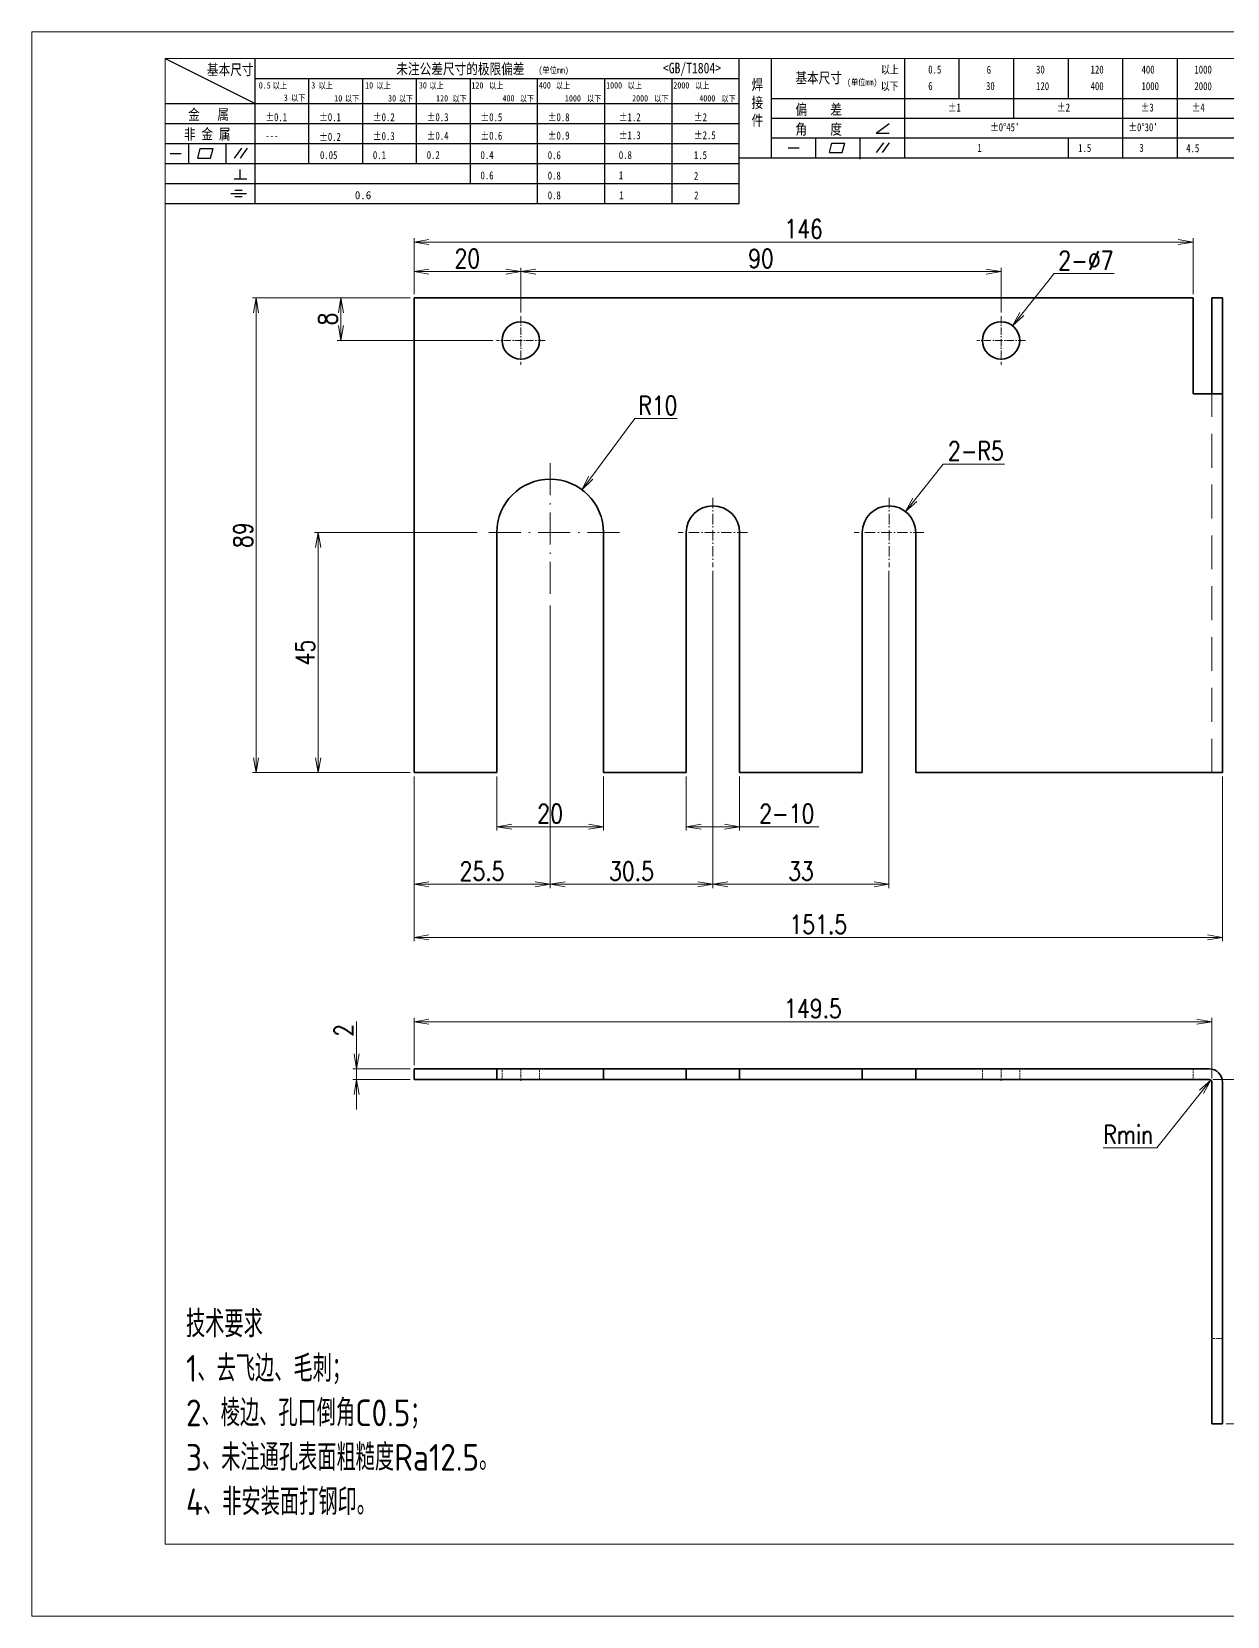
# Model space of a CAD drawing. Header units: millimetres. Extents: x 1333 to 78972, y -42879 to -5704.
# Drawn here: x 73189.7 to 73413.7, y -21799.1 to -21502.1 of the extents above; entities that cross this region are included whole.
import ezdxf

# ---------------------------------------------------------------- set-up
doc = ezdxf.new("R2010")
doc.units = ezdxf.units.MM
doc.header["$LTSCALE"] = 0.5
for name, pattern in [('AM_ISO02W050x2', [3.75, 3, -0.75]), ('AM_ISO08W050x2', [9, 6, -0.75, 1.5, -0.75]), ('DASHDOT', [18.5, 12, -3, 0.5, -3]), ('DASHED', [19.05, 12.7, -6.35])]:
    doc.linetypes.add(name, pattern=pattern)
for name, color, linetype, lineweight in [('中心线', 2, 'AM_ISO08W050x2', 18), ('图框', 7, 'Continuous', 18), ('标注线', 3, 'Continuous', 18), ('粗实线', 7, 'Continuous', 35), ('虚线', 1, 'AM_ISO02W050x2', 18)]:
    doc.layers.add(name, color=color, linetype=linetype, lineweight=lineweight)
doc.layers.add('图框文字', color=7, linetype='Continuous')
doc.layers.add('打印', color=7, linetype='Continuous', lineweight=15, plot=False)
doc.layers.add('打印-禁用', color=7, linetype='Continuous', lineweight=15, plot=False)
doc.styles.add('DIM', font='romans.shx', dxfattribs={"width": 0.8, "bigfont": 'bigfont.shx'})
doc.styles.add('国标', font='simfang.ttf', dxfattribs={"width": 0.8})
doc.styles.add('机械长仿宋', font='gbenor.shx', dxfattribs={"height": 1, "bigfont": 'gbcbig.shx'})
doc.dimstyles.new('XR 1-1$0', dxfattribs={"dimtxt": 3.5, "dimasz": 2.5, "dimexe": 1, "dimexo": 0.625, "dimgap": 1.2, "dimtad": 1, "dimzin": 9, "dimdsep": 46, "dimtxsty": 'DIM', "dimblk": 'OPEN', "dimcen": 0, "dimclrd": 8, "dimclre": 8, "dimclrt": 2, "dimazin": 2, "dimtfac": 0.5, "dimtmove": 0, "dimatfit": 3, "dimldrblk": 'OPEN', "dimfxl": 1, "dimtolj": 2, "dimlwd": 18, "dimlwe": 18, "dimarcsym": 0})
doc.dimstyles.new('XR 1-1$3', dxfattribs={"dimtxt": 3.5, "dimasz": 2.5, "dimexe": 1, "dimexo": 0.625, "dimgap": 1.2, "dimtad": 1, "dimtoh": 1, "dimdsep": 46, "dimtxsty": 'DIM', "dimblk": 'OPEN', "dimcen": 0, "dimclrd": 8, "dimclre": 8, "dimclrt": 2, "dimazin": 2, "dimtfac": 0.5, "dimtofl": 0, "dimtmove": 0, "dimatfit": 3, "dimldrblk": 'OPEN', "dimfxl": 1, "dimtolj": 2, "dimlwd": 18, "dimlwe": 18, "dimarcsym": 0})
doc.dimstyles.new('XR 1-1$4', dxfattribs={"dimtxt": 3.5, "dimasz": 2.5, "dimexe": 1, "dimexo": 0.625, "dimgap": 1.2, "dimtad": 1, "dimtoh": 1, "dimdsep": 46, "dimtxsty": 'DIM', "dimblk": 'OPEN', "dimcen": 0, "dimclrd": 8, "dimclre": 8, "dimclrt": 2, "dimazin": 2, "dimtfac": 0.5, "dimtofl": 0, "dimtmove": 0, "dimatfit": 3, "dimldrblk": 'OPEN', "dimfxl": 1, "dimtolj": 2, "dimlwd": 18, "dimlwe": 18, "dimarcsym": 0})

# ---------------------------------------------------------------- blocks, each defined once
blk = doc.blocks.new('GZDEH零件A3图框V01版')
at = {"layer": '图框', "linetype": 'Continuous'}
for p, q in [((2882.49, -1554.46), (2882.49, -1832.96)), ((3272.49, -1554.46), (2882.49, -1554.46)), ((2882.49, -1832.96), (3272.49, -1832.96))]:
    blk.add_line(p, q, dxfattribs=at)
at = {"layer": '图框文字', "color": 9}
for p, q in [((2882.49, -1554.46), (2899.37, -1562.92)), ((2899.37, -1581.67), (2899.37, -1554.46)), ((2990.09, -1581.67), (2990.09, -1554.46)), ((2996.09, -1573.08), (2996.09, -1554.46)), ((3021.09, -1561.98), (3021.09, -1554.46)), ((3031.31, -1561.98), (3031.31, -1554.46)), ((3041.53, -1561.98), (3041.53, -1554.46)), ((3051.75, -1561.98), (3051.75, -1554.46)), ((3061.98, -1561.98), (3061.98, -1554.46)), ((3072.2, -1561.98), (3072.2, -1554.46)), ((2899.37, -1558.24), (2990.09, -1558.24)), ((2909.45, -1574.17), (2909.45, -1558.24)), ((2919.53, -1574.17), (2919.53, -1558.24)), ((2929.61, -1574.17), (2929.61, -1558.24)), ((2939.69, -1577.92), (2939.69, -1558.24)), ((2952.29, -1581.67), (2952.29, -1558.24)), ((2964.89, -1581.67), (2964.89, -1558.24)), ((2977.49, -1581.67), (2977.49, -1558.24)), ((2996.09, -1561.98), (3113.09, -1561.98)), ((3021.09, -1573.08), (3021.09, -1561.98)), ((3041.53, -1565.68), (3041.53, -1561.98)), ((3061.98, -1573.08), (3061.98, -1561.98)), ((3072.2, -1573.08), (3072.2, -1561.98)), ((2882.49, -1562.92), (2990.09, -1562.92)), ((2882.49, -1566.67), (2990.09, -1566.67)), ((2996.09, -1565.68), (3113.09, -1565.68)), ((3015.75, -1568.51), (3018.15, -1566.66)), ((2882.49, -1570.42), (2990.09, -1570.42)), ((2886.92, -1574.12), (2886.92, -1570.42)), ((2893.91, -1574.12), (2893.91, -1570.42)), ((2996.09, -1569.38), (3113.09, -1569.38)), ((3004.42, -1573.08), (3004.42, -1569.38)), ((3006.97, -1572.12), (3007.45, -1570.33)), ((3007.45, -1570.33), (3009.86, -1570.33)), ((3009.39, -1572.12), (3009.86, -1570.33)), ((3012.75, -1573.08), (3012.75, -1569.38)), ((3015.75, -1568.51), (3018.15, -1568.51)), ((3015.81, -1572.12), (3017.15, -1570.26)), ((3016.89, -1572.12), (3018.23, -1570.26)), ((3051.75, -1573.08), (3051.75, -1569.38)), ((2883.43, -1572.27), (2885.49, -1572.27)), ((2888.59, -1573.16), (2889.07, -1571.37)), ((2888.59, -1573.16), (2891, -1573.16)), ((2889.07, -1571.37), (2891.48, -1571.37)), ((2891, -1573.16), (2891.48, -1571.37)), ((2895.52, -1573.16), (2896.85, -1571.3)), ((2896.6, -1573.16), (2897.94, -1571.3)), ((2990.09, -1573.08), (3113.09, -1573.08)), ((2999.26, -1571.23), (3001.32, -1571.23)), ((3006.97, -1572.12), (3009.39, -1572.12)), ((3012.75, -1573.33), (3012.75, -1573.08)), ((2882.49, -1574.17), (2990.09, -1574.17)), ((2895.42, -1577.05), (2897.81, -1577.05)), ((2896.58, -1577.05), (2896.58, -1575.28)), ((2882.49, -1577.92), (2990.09, -1577.92)), ((2894.79, -1579.77), (2897.77, -1579.77)), ((2895.57, -1579.17), (2896.92, -1579.17)), ((2882.49, -1581.67), (2990.09, -1581.67)), ((2895.57, -1580.37), (2896.93, -1580.37))]:
    blk.add_line(p, q, dxfattribs=at)
at = {"layer": '打印-禁用', "linetype": 'Continuous'}
for p, q in [((2857.49, -1549.46), (2857.49, -1846.46)), ((3277.49, -1549.46), (2857.49, -1549.46)), ((2857.49, -1846.46), (3277.49, -1846.46))]:
    blk.add_line(p, q, dxfattribs=at)
at = {"layer": '图框文字', "color": 9, "style": '国标', "width": 0.8}
for s, height, p in [('基本尺寸', 2, (2890.33, -1557.58)), ('未注公差尺寸的极限偏差', 2, (2925.81, -1557.44)), ('<GB/T1804>', 2, (2975.78, -1557.27)), ('以上', 1.5, (3016.64, -1557.33)), ('0.5', 1.5, (3025.49, -1557.3)), ('6', 1.5, (3036.45, -1557.34)), ('30', 1.5, (3045.69, -1557.31)), ('120', 1.5, (3055.91, -1557.31)), ('400', 1.5, (3065.46, -1557.31)), ('1000', 1.5, (3075.36, -1557.31)), ('30', 1.2, (2930.04, -1560.11)), ('基本尺寸', 2, (3000.6, -1559.1)), ('以下', 1.5, (3016.58, -1560.43)), ('6', 1.5, (3025.49, -1560.38)), ('30', 1.5, (3036.31, -1560.39)), ('120', 1.5, (3045.69, -1560.41)), ('400', 1.5, (3055.91, -1560.41)), ('1000', 1.5, (3065.46, -1560.41)), ('2000', 1.5, (3075.36, -1560.41)), ('金   属', 2, (2886.82, -1565.98)), ('±0.1', 1.5, (2901.27, -1566.23)), ('±0.1', 1.5, (2911.35, -1566.23)), ('±0.2', 1.5, (2921.43, -1566.23)), ('±0.3', 1.5, (2931.51, -1566.23)), ('±0.5', 1.5, (2941.59, -1566.23)), ('±0.8', 1.5, (2954.19, -1566.23)), ('±1.2', 1.5, (2967.51, -1566.23)), ('±2', 1.5, (2981.58, -1566.23)), ('偏    差', 2, (3000.6, -1565.04)), ('±1', 1.5, (3029.16, -1564.42)), ('±2', 1.5, (3049.61, -1564.42)), ('±3', 1.5, (3065.3, -1564.42)), ('±4', 1.5, (3074.85, -1564.42)), ('非 金 属', 2, (2886.02, -1569.65)), ('±0.3', 1.5, (2921.43, -1569.77)), ('±0.4', 1.5, (2931.51, -1569.71)), ('±0.6', 1.5, (2941.59, -1569.71)), ('±0.9', 1.5, (2954.19, -1569.68)), ('±1.3', 1.5, (2967.51, -1569.62)), ('±2.5', 1.5, (2981.58, -1569.61)), ('角    度', 2, (3000.6, -1568.74)), ("±0%%D45'", 1.5, (3037.06, -1568.12)), ("±0%%D30'", 1.5, (3062.98, -1568.12)), ('---', 1.5, (2901.27, -1569.65)), ('±0.2', 1.5, (2911.35, -1569.92)), ('1', 1.5, (3034.69, -1571.98)), ('1.5', 1.5, (3053.59, -1572.01)), ('3', 1.5, (3065.05, -1571.98)), ('4.5', 1.5, (3073.82, -1572.05)), ('0.1', 1.5, (2921.43, -1573.34)), ('0.2', 1.5, (2931.51, -1573.33)), ('0.4', 1.5, (2941.59, -1573.33)), ('0.6', 1.5, (2954.19, -1573.35)), ('0.8', 1.5, (2967.51, -1573.33)), ('1.5', 1.5, (2981.58, -1573.34)), ('0.6', 1.5, (2941.59, -1577.14)), ('0.8', 1.5, (2954.19, -1577.17)), ('1', 1.5, (2967.51, -1577.12)), ('2', 1.5, (2981.58, -1577.26)), ('0.8', 1.5, (2954.19, -1580.87)), ('1', 1.5, (2967.59, -1580.86)), ('2', 1.5, (2981.62, -1580.89))]:
    blk.add_text(s, height=height, dxfattribs=at).set_placement(p)
at = {"layer": '图框文字', "color": 9, "lineweight": 15, "style": '国标', "width": 0.8}
for s, p in [('(单位mm)', (2952.44, -1557.27)), ('0.5', (2900.03, -1560.11)), ('以上', (2902.64, -1560.16)), ('3', (2909.88, -1560.11)), ('以上', (2911.25, -1560.16)), ('10', (2919.96, -1560.11)), ('以上', (2922.09, -1560.16)), ('以上', (2932.02, -1560.16)), ('120', (2939.88, -1560.11)), ('以上', (2943.21, -1560.16)), ('400', (2952.52, -1560.11)), ('以上', (2955.68, -1560.16)), ('1000', (2965.12, -1560.11)), ('以上', (2969.16, -1560.16)), ('2000', (2977.72, -1560.11)), ('以上', (2981.8, -1560.16)), ('(单位mm)', (3010.27, -1559.51)), ('3', (2904.73, -1562.41)), ('以下', (2906.1, -1562.46)), ('10', (2914.19, -1562.54)), ('以下', (2916.18, -1562.59)), ('30', (2924.27, -1562.54)), ('以下', (2926.26, -1562.59)), ('120', (2933.26, -1562.54)), ('以下', (2936.34, -1562.59)), ('400', (2945.7, -1562.54)), ('以下', (2948.94, -1562.59)), ('1000', (2957.41, -1562.54)), ('以下', (2961.54, -1562.59)), ('2000', (2969.99, -1562.54)), ('以下', (2974.14, -1562.59)), ('4000', (2982.59, -1562.54)), ('以下', (2986.74, -1562.59))]:
    blk.add_text(s, height=1.2, dxfattribs=at).set_placement(p)
at = {"layer": '图框文字', "color": 9, "lineweight": 13, "style": '国标'}
blk.add_text('0.6', height=1.5, dxfattribs=at).set_placement((2918.05, -1580.85))
at = {"layer": '图框文字', "color": 9, "style": '国标'}
for s, insert, char_height, width, attachment_point in [('焊\\P接\\P件', (2992.39, -1558.41), 2, 3.1877, 1), ('0.05', (2911.51, -1573.37), 1.5, 5.1982, 7)]:
    blk.add_mtext(s, dxfattribs=dict(at, insert=insert, char_height=char_height, width=width, attachment_point=attachment_point))
blk = doc.blocks.new('DEH A3')
at = {"layer": '图框'}
blk.add_blockref('GZDEH零件A3图框V01版', (-2857.49, 1846.46), dxfattribs=at)
blk = doc.blocks.new('_Open')
at = {"color": 0, "linetype": 'ByBlock', "lineweight": -2}
for p, q in [((-1, 0.17), (0, 0)), ((-1, -0.17), (0, 0)), ((0, 0), (-1, 0))]:
    blk.add_line(p, q, dxfattribs=at)
blk = doc.blocks.new('*D609')
at = {"layer": 'Defpoints', "color": 0}
for p in [(73371.32, -21547.05), (73281.32, -21555.41), (73371.32, -21555.41)]:
    blk.add_point(p, dxfattribs=at)
at = {"layer": '标注线', "color": 8, "lineweight": 18}
for p, q in [((73281.32, -21554.71), (73281.32, -21546.35)), ((73284.12, -21547.05), (73368.52, -21547.05)), ((73371.32, -21554.71), (73371.32, -21546.35))]:
    blk.add_line(p, q, dxfattribs=at)
at = {"layer": '标注线', "color": 8, "lineweight": 18, "xscale": 2.8, "yscale": 2.8, "zscale": 2.8, "rotation": 180}
blk.add_blockref('_Open', (73281.32, -21547.05), dxfattribs=at)
at = {"layer": '标注线', "color": 8, "lineweight": 18, "xscale": 2.8, "yscale": 2.8, "zscale": 2.8}
blk.add_blockref('_Open', (73371.32, -21547.05), dxfattribs=at)
at = {"layer": '标注线', "color": 2, "insert": (73326.32, -21544.6), "char_height": 3.5, "attachment_point": 5, "style": 'DIM'}
blk.add_mtext('\\A2;90', dxfattribs=at)
blk = doc.blocks.new('*D610')
at = {"layer": 'Defpoints', "color": 0}
for p in [(73261.32, -21547.05), (73261.32, -21551.96), (73281.32, -21555.41)]:
    blk.add_point(p, dxfattribs=at)
at = {"layer": '标注线', "color": 8, "lineweight": 18}
for p, q in [((73261.32, -21551.26), (73261.32, -21546.35)), ((73278.52, -21547.05), (73264.12, -21547.05)), ((73281.32, -21554.71), (73281.32, -21546.35))]:
    blk.add_line(p, q, dxfattribs=at)
at = {"layer": '标注线', "color": 8, "lineweight": 18, "xscale": 2.8, "yscale": 2.8, "zscale": 2.8, "rotation": 180}
blk.add_blockref('_Open', (73261.32, -21547.05), dxfattribs=at)
at = {"layer": '标注线', "color": 8, "lineweight": 18, "xscale": 2.8, "yscale": 2.8, "zscale": 2.8}
blk.add_blockref('_Open', (73281.32, -21547.05), dxfattribs=at)
at = {"layer": '标注线', "color": 2, "insert": (73271.32, -21544.6), "char_height": 3.5, "attachment_point": 5, "style": 'DIM'}
blk.add_mtext('\\A2;20', dxfattribs=at)
blk = doc.blocks.new('*D611')
at = {"layer": 'Defpoints', "color": 0}
for p in [(73247.61, -21551.96), (73261.32, -21551.96), (73276.77, -21559.96)]:
    blk.add_point(p, dxfattribs=at)
at = {"layer": '标注线', "color": 8, "lineweight": 18}
for p, q in [((73260.62, -21551.96), (73246.91, -21551.96)), ((73247.61, -21557.16), (73247.61, -21554.76)), ((73276.07, -21559.96), (73246.91, -21559.96))]:
    blk.add_line(p, q, dxfattribs=at)
at = {"layer": '标注线', "color": 8, "lineweight": 18, "xscale": 2.8, "yscale": 2.8, "zscale": 2.8}
for p, rotation in [((73247.61, -21551.96), 90), ((73247.61, -21559.96), 270)]:
    blk.add_blockref('_Open', p, dxfattribs=dict(at, rotation=rotation))
at = {"layer": '标注线', "color": 2, "insert": (73245.16, -21555.96), "char_height": 3.5, "attachment_point": 5, "rotation": 90, "style": 'DIM'}
blk.add_mtext('\\A2;8', dxfattribs=at)
blk = doc.blocks.new('*D612')
at = {"layer": 'Defpoints', "color": 0}
for p in [(73273.82, -21595.96), (73243.35, -21640.96), (73261.32, -21640.96)]:
    blk.add_point(p, dxfattribs=at)
at = {"layer": '标注线', "color": 8, "lineweight": 18}
for p, q in [((73273.12, -21595.96), (73242.65, -21595.96)), ((73243.35, -21598.76), (73243.35, -21638.16)), ((73260.62, -21640.96), (73242.65, -21640.96))]:
    blk.add_line(p, q, dxfattribs=at)
at = {"layer": '标注线', "color": 8, "lineweight": 18, "xscale": 2.8, "yscale": 2.8, "zscale": 2.8}
for p, rotation in [((73243.35, -21595.96), 90), ((73243.35, -21640.96), 270)]:
    blk.add_blockref('_Open', p, dxfattribs=dict(at, rotation=rotation))
at = {"layer": '标注线', "color": 2, "insert": (73240.9, -21618.46), "char_height": 3.5, "attachment_point": 5, "rotation": 90, "style": 'DIM'}
blk.add_mtext('\\A2;45', dxfattribs=at)
blk = doc.blocks.new('*D613')
at = {"layer": 'Defpoints', "color": 0}
for p in [(73286.82, -21608.96), (73261.32, -21640.96), (73261.32, -21661.89)]:
    blk.add_point(p, dxfattribs=at)
at = {"layer": '标注线', "color": 8, "lineweight": 18}
for p, q in [((73286.82, -21609.66), (73286.82, -21662.59)), ((73261.32, -21641.66), (73261.32, -21662.59)), ((73284.02, -21661.89), (73264.12, -21661.89))]:
    blk.add_line(p, q, dxfattribs=at)
at = {"layer": '标注线', "color": 8, "lineweight": 18, "xscale": 2.8, "yscale": 2.8, "zscale": 2.8, "rotation": 180}
blk.add_blockref('_Open', (73261.32, -21661.89), dxfattribs=at)
at = {"layer": '标注线', "color": 8, "lineweight": 18, "xscale": 2.8, "yscale": 2.8, "zscale": 2.8}
blk.add_blockref('_Open', (73286.82, -21661.89), dxfattribs=at)
at = {"layer": '标注线', "color": 2, "insert": (73274.07, -21659.44), "char_height": 3.5, "attachment_point": 5, "style": 'DIM'}
blk.add_mtext('\\A2;25.5', dxfattribs=at)
blk = doc.blocks.new('*D614')
at = {"layer": 'Defpoints', "color": 0}
for p in [(73317.32, -21602.46), (73286.82, -21608.96), (73317.32, -21661.89)]:
    blk.add_point(p, dxfattribs=at)
at = {"layer": '标注线', "color": 8, "lineweight": 18}
for p, q in [((73317.32, -21603.16), (73317.32, -21662.59)), ((73286.82, -21609.66), (73286.82, -21662.59)), ((73289.62, -21661.89), (73314.52, -21661.89))]:
    blk.add_line(p, q, dxfattribs=at)
at = {"layer": '标注线', "color": 8, "lineweight": 18, "xscale": 2.8, "yscale": 2.8, "zscale": 2.8, "rotation": 180}
blk.add_blockref('_Open', (73286.82, -21661.89), dxfattribs=at)
at = {"layer": '标注线', "color": 8, "lineweight": 18, "xscale": 2.8, "yscale": 2.8, "zscale": 2.8}
blk.add_blockref('_Open', (73317.32, -21661.89), dxfattribs=at)
at = {"layer": '标注线', "color": 2, "insert": (73302.07, -21659.44), "char_height": 3.5, "attachment_point": 5, "style": 'DIM'}
blk.add_mtext('\\A2;30.5', dxfattribs=at)
blk = doc.blocks.new('*D615')
at = {"layer": 'Defpoints', "color": 0}
for p in [(73317.32, -21602.46), (73350.32, -21602.46), (73317.32, -21661.89)]:
    blk.add_point(p, dxfattribs=at)
at = {"layer": '标注线', "color": 8, "lineweight": 18}
for p, q in [((73317.32, -21603.16), (73317.32, -21662.59)), ((73350.32, -21603.16), (73350.32, -21662.59)), ((73347.52, -21661.89), (73320.12, -21661.89))]:
    blk.add_line(p, q, dxfattribs=at)
at = {"layer": '标注线', "color": 8, "lineweight": 18, "xscale": 2.8, "yscale": 2.8, "zscale": 2.8, "rotation": 180}
blk.add_blockref('_Open', (73317.32, -21661.89), dxfattribs=at)
at = {"layer": '标注线', "color": 8, "lineweight": 18, "xscale": 2.8, "yscale": 2.8, "zscale": 2.8}
blk.add_blockref('_Open', (73350.32, -21661.89), dxfattribs=at)
at = {"layer": '标注线', "color": 2, "insert": (73333.82, -21659.44), "char_height": 3.5, "attachment_point": 5, "style": 'DIM'}
blk.add_mtext('\\A2;33', dxfattribs=at)
blk = doc.blocks.new('*D616')
at = {"layer": 'Defpoints', "color": 0}
for p in [(73276.82, -21640.96), (73296.82, -21640.96), (73296.82, -21651.1)]:
    blk.add_point(p, dxfattribs=at)
at = {"layer": '标注线', "color": 8, "lineweight": 18}
for p, q in [((73276.82, -21641.66), (73276.82, -21651.8)), ((73296.82, -21641.66), (73296.82, -21651.8)), ((73279.62, -21651.1), (73294.02, -21651.1))]:
    blk.add_line(p, q, dxfattribs=at)
at = {"layer": '标注线', "color": 8, "lineweight": 18, "xscale": 2.8, "yscale": 2.8, "zscale": 2.8, "rotation": 180}
blk.add_blockref('_Open', (73276.82, -21651.1), dxfattribs=at)
at = {"layer": '标注线', "color": 8, "lineweight": 18, "xscale": 2.8, "yscale": 2.8, "zscale": 2.8}
blk.add_blockref('_Open', (73296.82, -21651.1), dxfattribs=at)
at = {"layer": '标注线', "color": 2, "insert": (73286.82, -21648.65), "char_height": 3.5, "attachment_point": 5, "style": 'DIM'}
blk.add_mtext('\\A2;20', dxfattribs=at)
blk = doc.blocks.new('*D617')
at = {"layer": 'Defpoints', "color": 0}
for p in [(73312.32, -21640.96), (73322.32, -21640.96), (73322.32, -21651.1)]:
    blk.add_point(p, dxfattribs=at)
at = {"layer": '标注线', "color": 8, "lineweight": 18}
for p, q in [((73312.32, -21641.66), (73312.32, -21651.8)), ((73322.32, -21641.66), (73322.32, -21651.8)), ((73315.12, -21651.1), (73319.52, -21651.1)), ((73322.32, -21651.1), (73337.19, -21651.1))]:
    blk.add_line(p, q, dxfattribs=at)
at = {"layer": '标注线', "color": 8, "lineweight": 18, "xscale": 2.8, "yscale": 2.8, "zscale": 2.8, "rotation": 180}
blk.add_blockref('_Open', (73312.32, -21651.1), dxfattribs=at)
at = {"layer": '标注线', "color": 8, "lineweight": 18, "xscale": 2.8, "yscale": 2.8, "zscale": 2.8}
blk.add_blockref('_Open', (73322.32, -21651.1), dxfattribs=at)
at = {"layer": '标注线', "color": 2, "insert": (73331.16, -21648.65), "char_height": 3.5, "attachment_point": 5, "style": 'DIM'}
blk.add_mtext('\\A2;{\\Fromans,bigfont|c134;2-}10', dxfattribs=at)
blk = doc.blocks.new('*D618')
at = {"layer": 'Defpoints', "color": 0}
for p in [(73231.72, -21551.96), (73261.32, -21551.96), (73261.32, -21640.96)]:
    blk.add_point(p, dxfattribs=at)
at = {"layer": '标注线', "color": 8, "lineweight": 18}
for p, q in [((73260.62, -21551.96), (73231.02, -21551.96)), ((73231.72, -21638.16), (73231.72, -21554.76)), ((73260.62, -21640.96), (73231.02, -21640.96))]:
    blk.add_line(p, q, dxfattribs=at)
at = {"layer": '标注线', "color": 8, "lineweight": 18, "xscale": 2.8, "yscale": 2.8, "zscale": 2.8}
for p, rotation in [((73231.72, -21551.96), 90), ((73231.72, -21640.96), 270)]:
    blk.add_blockref('_Open', p, dxfattribs=dict(at, rotation=rotation))
at = {"layer": '标注线', "color": 2, "insert": (73229.27, -21596.46), "char_height": 3.5, "attachment_point": 5, "rotation": 90, "style": 'DIM'}
blk.add_mtext('\\A2;89', dxfattribs=at)
blk = doc.blocks.new('*D619')
at = {"layer": 'Defpoints', "color": 0}
for p in [(73407.32, -21541.51), (73261.32, -21551.96), (73407.32, -21551.96)]:
    blk.add_point(p, dxfattribs=at)
at = {"layer": '标注线', "color": 8, "lineweight": 18}
for p, q in [((73261.32, -21551.26), (73261.32, -21540.81)), ((73407.32, -21551.26), (73407.32, -21540.81)), ((73264.12, -21541.51), (73404.52, -21541.51))]:
    blk.add_line(p, q, dxfattribs=at)
at = {"layer": '标注线', "color": 8, "lineweight": 18, "xscale": 2.8, "yscale": 2.8, "zscale": 2.8, "rotation": 180}
blk.add_blockref('_Open', (73261.32, -21541.51), dxfattribs=at)
at = {"layer": '标注线', "color": 8, "lineweight": 18, "xscale": 2.8, "yscale": 2.8, "zscale": 2.8}
blk.add_blockref('_Open', (73407.32, -21541.51), dxfattribs=at)
at = {"layer": '标注线', "color": 2, "insert": (73334.32, -21539.06), "char_height": 3.5, "attachment_point": 5, "style": 'DIM'}
blk.add_mtext('\\A2;146', dxfattribs=at)
blk = doc.blocks.new('*D620')
at = {"layer": 'Defpoints', "color": 0}
for p in [(73261.32, -21640.96), (73412.82, -21640.96), (73412.82, -21671.85)]:
    blk.add_point(p, dxfattribs=at)
at = {"layer": '标注线', "color": 8, "lineweight": 18}
for p, q in [((73261.32, -21641.66), (73261.32, -21672.55)), ((73412.82, -21641.66), (73412.82, -21672.55)), ((73264.12, -21671.85), (73410.02, -21671.85))]:
    blk.add_line(p, q, dxfattribs=at)
at = {"layer": '标注线', "color": 8, "lineweight": 18, "xscale": 2.8, "yscale": 2.8, "zscale": 2.8, "rotation": 180}
blk.add_blockref('_Open', (73261.32, -21671.85), dxfattribs=at)
at = {"layer": '标注线', "color": 8, "lineweight": 18, "xscale": 2.8, "yscale": 2.8, "zscale": 2.8}
blk.add_blockref('_Open', (73412.82, -21671.85), dxfattribs=at)
at = {"layer": '标注线', "color": 2, "insert": (73337.07, -21669.4), "char_height": 3.5, "attachment_point": 5, "style": 'DIM'}
blk.add_mtext('\\A2;151.5', dxfattribs=at)
blk = doc.blocks.new('*D621')
at = {"layer": 'Defpoints', "color": 0}
for p in [(73410.32, -21698.5), (73412.82, -21763), (73420.22, -21763)]:
    blk.add_point(p, dxfattribs=at)
at = {"layer": '标注线', "color": 8, "lineweight": 18}
for p, q in [((73411.02, -21698.5), (73420.92, -21698.5)), ((73420.22, -21701.3), (73420.22, -21760.2)), ((73413.52, -21763), (73420.92, -21763))]:
    blk.add_line(p, q, dxfattribs=at)
at = {"layer": '标注线', "color": 8, "lineweight": 18, "xscale": 2.8, "yscale": 2.8, "zscale": 2.8}
for p, rotation in [((73420.22, -21698.5), 90), ((73420.22, -21763), 270)]:
    blk.add_blockref('_Open', p, dxfattribs=dict(at, rotation=rotation))
at = {"layer": '标注线', "color": 2, "insert": (73417.77, -21730.75), "char_height": 3.5, "attachment_point": 5, "rotation": 90, "style": 'DIM'}
blk.add_mtext('\\A2;64.5', dxfattribs=at)
blk = doc.blocks.new('*D622')
at = {"layer": 'Defpoints', "color": 0}
for p in [(73261.32, -21687.65), (73261.32, -21696.5), (73410.82, -21699)]:
    blk.add_point(p, dxfattribs=at)
at = {"layer": '标注线', "color": 8, "lineweight": 18}
for p, q in [((73261.32, -21695.8), (73261.32, -21686.95)), ((73408.02, -21687.65), (73264.12, -21687.65)), ((73410.82, -21698.3), (73410.82, -21686.95))]:
    blk.add_line(p, q, dxfattribs=at)
at = {"layer": '标注线', "color": 8, "lineweight": 18, "xscale": 2.8, "yscale": 2.8, "zscale": 2.8, "rotation": 180}
blk.add_blockref('_Open', (73261.32, -21687.65), dxfattribs=at)
at = {"layer": '标注线', "color": 8, "lineweight": 18, "xscale": 2.8, "yscale": 2.8, "zscale": 2.8}
blk.add_blockref('_Open', (73410.82, -21687.65), dxfattribs=at)
at = {"layer": '标注线', "color": 2, "insert": (73336.07, -21685.2), "char_height": 3.5, "attachment_point": 5, "style": 'DIM'}
blk.add_mtext('\\A2;149.5', dxfattribs=at)
blk = doc.blocks.new('*D623')
at = {"layer": 'Defpoints', "color": 0}
for p in [(73250.55, -21696.5), (73261.32, -21696.5), (73261.32, -21698.5)]:
    blk.add_point(p, dxfattribs=at)
at = {"layer": '标注线', "color": 8, "lineweight": 18}
for p, q in [((73250.55, -21693.7), (73250.55, -21687.63)), ((73260.62, -21696.5), (73249.85, -21696.5)), ((73260.62, -21698.5), (73249.85, -21698.5)), ((73250.55, -21698.5), (73250.55, -21696.5)), ((73250.55, -21701.3), (73250.55, -21704.1))]:
    blk.add_line(p, q, dxfattribs=at)
at = {"layer": '标注线', "color": 8, "lineweight": 18, "xscale": 2.8, "yscale": 2.8, "zscale": 2.8}
for p, rotation in [((73250.55, -21696.5), 270), ((73250.55, -21698.5), 90)]:
    blk.add_blockref('_Open', p, dxfattribs=dict(at, rotation=rotation))
at = {"layer": '标注线', "color": 2, "insert": (73248.1, -21689.27), "char_height": 3.5, "attachment_point": 5, "rotation": 90, "style": 'DIM'}
blk.add_mtext('\\A2;2', dxfattribs=at)
blk = doc.blocks.new('*D624')
at = {"layer": 'Defpoints', "color": 0}
for p in [(73410.64, -21698.61), (73410.32, -21699)]:
    blk.add_point(p, dxfattribs=at)
at = {"layer": '标注线', "color": 8, "lineweight": 18}
for p, q in [((73400.51, -21711.26), (73408.89, -21700.8)), ((73390.48, -21711.26), (73400.51, -21711.26))]:
    blk.add_line(p, q, dxfattribs=at)
at = {"layer": '标注线', "color": 8, "lineweight": 18, "xscale": 2.8, "yscale": 2.8, "zscale": 2.8, "rotation": 51.32969057954036}
blk.add_blockref('_Open', (73410.64, -21698.61), dxfattribs=at)
at = {"layer": '标注线', "color": 2, "insert": (73395.14, -21708.81), "char_height": 3.5, "attachment_point": 5, "style": 'DIM'}
blk.add_mtext('\\A2;{\\Fromans,bigfont|c134;Rmin}', dxfattribs=at)
blk = doc.blocks.new('*D639')
at = {"layer": 'Defpoints', "color": 0}
for p in [(73373.49, -21557.21), (73369.15, -21562.71)]:
    blk.add_point(p, dxfattribs=at)
at = {"layer": '标注线', "color": 8, "lineweight": 18}
for p, q in [((73381.25, -21547.4), (73375.23, -21555.02)), ((73392.49, -21547.4), (73381.25, -21547.4))]:
    blk.add_line(p, q, dxfattribs=at)
at = {"layer": '标注线', "color": 8, "lineweight": 18, "xscale": 2.8, "yscale": 2.8, "zscale": 2.8, "rotation": 231.6625025447112}
blk.add_blockref('_Open', (73373.49, -21557.21), dxfattribs=at)
at = {"layer": '标注线', "color": 2, "insert": (73387.22, -21544.95), "char_height": 3.5, "attachment_point": 5, "style": 'DIM'}
blk.add_mtext('\\A2;{\\Fromans,bigfont|c134;2-}∅7', dxfattribs=at)
blk = doc.blocks.new('*D640')
at = {"layer": 'Defpoints', "color": 0}
for p in [(73353.43, -21592.04), (73350.32, -21595.96)]:
    blk.add_point(p, dxfattribs=at)
at = {"layer": '标注线', "color": 8, "lineweight": 18}
for p, q in [((73360.49, -21583.12), (73355.16, -21589.84)), ((73371.99, -21583.12), (73360.49, -21583.12))]:
    blk.add_line(p, q, dxfattribs=at)
at = {"layer": '标注线', "color": 8, "lineweight": 18, "xscale": 2.8, "yscale": 2.8, "zscale": 2.8, "rotation": 231.638515321379}
blk.add_blockref('_Open', (73353.43, -21592.04), dxfattribs=at)
at = {"layer": '标注线', "color": 2, "insert": (73366.59, -21580.67), "char_height": 3.5, "attachment_point": 5, "style": 'DIM'}
blk.add_mtext('\\A2;{\\Fromans,bigfont|c134;2-}R5', dxfattribs=at)
blk = doc.blocks.new('*D641')
at = {"layer": 'Defpoints', "color": 0}
for p in [(73292.79, -21587.94), (73286.82, -21595.96)]:
    blk.add_point(p, dxfattribs=at)
at = {"layer": '标注线', "color": 8, "lineweight": 18}
for p, q in [((73302.71, -21574.59), (73294.46, -21585.69)), ((73310.61, -21574.59), (73302.71, -21574.59))]:
    blk.add_line(p, q, dxfattribs=at)
at = {"layer": '标注线', "color": 8, "lineweight": 18, "xscale": 2.8, "yscale": 2.8, "zscale": 2.8, "rotation": 233.3615716312713}
blk.add_blockref('_Open', (73292.79, -21587.94), dxfattribs=at)
at = {"layer": '标注线', "color": 2, "insert": (73307.01, -21572.14), "char_height": 3.5, "attachment_point": 5, "style": 'DIM'}
blk.add_mtext('\\A2;R10', dxfattribs=at)

msp = doc.modelspace()

# ---------------------------------------------------------------- linework, layer by layer
at = {"layer": '中心线', "linetype": 'DASHDOT', "ltscale": 0.2275}
for p, q in [((73281.323, -21555.41), (73281.323, -21564.51)), ((73371.323, -21555.41), (73371.323, -21564.51)), ((73285.873, -21559.96), (73276.773, -21559.96)), ((73375.873, -21559.96), (73366.773, -21559.96))]:
    msp.add_line(p, q, dxfattribs=at)
at = {"layer": '中心线', "linetype": 'DASHDOT'}
for p, q in [((73286.823, -21582.96), (73286.823, -21608.96)), ((73299.823, -21595.96), (73273.823, -21595.96))]:
    msp.add_line(p, q, dxfattribs=at)
at = {"layer": '中心线', "linetype": 'DASHDOT', "ltscale": 0.325}
for p, q in [((73317.323, -21589.46), (73317.323, -21602.46)), ((73350.323, -21589.46), (73350.323, -21602.46)), ((73323.823, -21595.96), (73310.823, -21595.96)), ((73356.823, -21595.96), (73343.823, -21595.96))]:
    msp.add_line(p, q, dxfattribs=at)
at = {"layer": '中心线', "linetype": 'DASHDOT', "ltscale": 0.06}
for p, q in [((73281.323, -21698.7), (73281.323, -21696.3)), ((73371.323, -21698.7), (73371.323, -21696.3))]:
    msp.add_line(p, q, dxfattribs=at)
at = {"layer": '打印'}
msp.add_lwpolyline([(73189.674, -21502.092), (73609.674, -21502.092), (73609.674, -21799.092), (73189.674, -21799.092)], close=True, dxfattribs=at)
at = {"layer": '粗实线'}
for p, q in [((73407.323, -21551.96), (73261.323, -21551.96)), ((73261.323, -21640.96), (73261.323, -21551.96)), ((73412.823, -21640.96), (73412.823, -21569.96)), ((73276.823, -21595.96), (73276.823, -21640.96)), ((73296.823, -21640.96), (73296.823, -21595.96)), ((73312.323, -21640.96), (73312.323, -21595.96)), ((73322.323, -21640.96), (73322.323, -21595.96)), ((73345.323, -21640.96), (73345.323, -21595.96)), ((73355.323, -21640.96), (73355.323, -21595.96)), ((73345.323, -21640.96), (73322.323, -21640.96)), ((73355.323, -21640.96), (73410.323, -21640.96)), ((73276.823, -21696.5), (73296.823, -21696.5)), ((73276.823, -21698.5), (73296.823, -21698.5)), ((73345.323, -21696.5), (73322.323, -21696.5)), ((73345.323, -21698.5), (73322.323, -21698.5)), ((73355.323, -21696.5), (73410.323, -21696.5)), ((73355.323, -21698.5), (73410.323, -21698.5)), ((73410.823, -21763), (73410.823, -21699)), ((73412.823, -21763), (73412.823, -21699))]:
    msp.add_line(p, q, dxfattribs=at)
at = {"layer": '粗实线', "ltscale": 0.45}
for p, q in [((73407.323, -21569.96), (73407.323, -21551.96)), ((73410.823, -21551.96), (73410.823, -21569.96)), ((73412.823, -21569.96), (73412.823, -21551.96))]:
    msp.add_line(p, q, dxfattribs=at)
at = {"layer": '粗实线', "ltscale": 0.05}
for p, q in [((73412.823, -21551.96), (73410.823, -21551.96)), ((73261.323, -21696.5), (73261.323, -21698.5)), ((73276.823, -21696.5), (73276.823, -21698.5)), ((73296.823, -21696.5), (73296.823, -21698.5)), ((73312.323, -21696.5), (73312.323, -21698.5)), ((73322.323, -21696.5), (73322.323, -21698.5)), ((73345.323, -21696.5), (73345.323, -21698.5)), ((73355.323, -21696.5), (73355.323, -21698.5)), ((73410.823, -21763), (73412.823, -21763))]:
    msp.add_line(p, q, dxfattribs=at)
at = {"layer": '粗实线', "ltscale": 0.075}
msp.add_line((73410.323, -21569.96), (73407.323, -21569.96), dxfattribs=at)
at = {"layer": '粗实线', "ltscale": 0.044194}
for p, q in [((73410.323, -21569.96), (73412.091, -21569.96)), ((73410.323, -21640.96), (73412.091, -21640.96))]:
    msp.add_line(p, q, dxfattribs=at)
at = {"layer": '粗实线', "ltscale": 0.018306}
for p, q in [((73412.091, -21569.96), (73412.823, -21569.96)), ((73412.091, -21640.96), (73412.823, -21640.96))]:
    msp.add_line(p, q, dxfattribs=at)
at = {"layer": '粗实线', "ltscale": 0.3875}
for p, q in [((73276.823, -21640.96), (73261.323, -21640.96)), ((73312.323, -21640.96), (73296.823, -21640.96)), ((73276.823, -21696.5), (73261.323, -21696.5)), ((73276.823, -21698.5), (73261.323, -21698.5)), ((73312.323, -21696.5), (73296.823, -21696.5)), ((73312.323, -21698.5), (73296.823, -21698.5))]:
    msp.add_line(p, q, dxfattribs=at)
at = {"layer": '粗实线', "ltscale": 0.25}
for p, q in [((73312.323, -21696.5), (73322.323, -21696.5)), ((73312.323, -21698.5), (73322.323, -21698.5)), ((73345.323, -21696.5), (73355.323, -21696.5)), ((73345.323, -21698.5), (73355.323, -21698.5))]:
    msp.add_line(p, q, dxfattribs=at)
at = {"layer": '粗实线'}
for centre in [(73281.323, -21559.96), (73371.323, -21559.96)]:
    msp.add_circle(centre, 3.5, dxfattribs=at)
for centre, radius, end in [((73286.823, -21595.96), 10, 180), ((73317.323, -21595.96), 5, 180), ((73350.323, -21595.96), 5, 180), ((73410.323, -21699), 2.5, 90), ((73410.323, -21699), 0.5, 90)]:
    msp.add_arc(centre, radius, 0, end, dxfattribs=at)
at = {"layer": '虚线', "linetype": 'DASHED'}
msp.add_line((73410.823, -21640.96), (73410.823, -21569.96), dxfattribs=at)
at = {"layer": '虚线', "linetype": 'DASHED', "ltscale": 0.05}
for p, q in [((73277.823, -21698.5), (73277.823, -21696.5)), ((73284.823, -21698.5), (73284.823, -21696.5)), ((73367.823, -21698.5), (73367.823, -21696.5)), ((73374.823, -21698.5), (73374.823, -21696.5)), ((73407.323, -21696.5), (73407.323, -21698.5)), ((73412.823, -21747), (73410.823, -21747))]:
    msp.add_line(p, q, dxfattribs=at)

# ---------------------------------------------------------------- block references
at = {"layer": '图框'}
msp.add_blockref('DEH A3', (73189.674, -21799.092), dxfattribs=at)

# ---------------------------------------------------------------- texts
at = {"layer": '标注线', "color": 2, "insert": (73218.586, -21780.161), "char_height": 5, "width": 114.82461, "attachment_point": 7, "style": '机械长仿宋'}
msp.add_mtext('\\A2;技术要求\\P1、去飞边、毛刺；\\P2、棱边、孔口倒角C0.5；\\P3、未注通孔表面粗糙度Ra12.5。\\P4、非安装面打钢印。', dxfattribs=at)

# ---------------------------------------------------------------- dimensions: what is measured, and where the dimension line sits
at = {"layer": '标注线'}
for base, p1, p2, picture, middle in [((73407.323, -21541.511), (73261.323, -21551.96), (73407.323, -21551.96), '*D619', (73334.323, -21539.062)), ((73261.323, -21547.045), (73281.323, -21555.41), (73261.323, -21551.96), '*D610', (73271.323, -21544.596)), ((73371.323, -21547.045), (73281.323, -21555.41), (73371.323, -21555.41), '*D609', (73326.323, -21544.596)), ((73317.323, -21661.894), (73286.823, -21608.96), (73317.323, -21602.46), '*D614', (73302.073, -21659.444)), ((73317.323, -21661.894), (73350.323, -21602.46), (73317.323, -21602.46), '*D615', (73333.823, -21659.444)), ((73261.323, -21661.894), (73286.823, -21608.96), (73261.323, -21640.96), '*D613', (73274.073, -21659.444)), ((73296.823, -21651.096), (73276.823, -21640.96), (73296.823, -21640.96), '*D616', (73286.823, -21648.647)), ((73261.323, -21687.648), (73410.823, -21699), (73261.323, -21696.5), '*D622', (73336.073, -21685.198))]:
    dim = msp.add_linear_dim(base=base, p1=p1, p2=p2, dimstyle='XR 1-1$0', override={"dimasz": 2.8, "dimexe": 0.69965, "dimexo": 0.69965, "dimgap": 0.69965}, dxfattribs=at)
    dim.commit()
    dim.dimension.update_dxf_attribs({"geometry": picture, "text_midpoint": middle})
dim = msp.add_diameter_dim_2p(p1=(73369.152, -21562.705), p2=(73373.494, -21557.214), text='{\\Fromans,bigfont|c134;2-}<>', dimstyle='XR 1-1$3', override={"dimasz": 2.8, "dimexe": 0.69965, "dimexo": 0.69965, "dimgap": 0.69965}, dxfattribs=at)
dim.commit()
dim.dimension.update_dxf_attribs({"geometry": '*D639', "text_midpoint": (73387.22, -21547.403), "dimtype": 163})
for base, p1, p2, picture, middle in [((73231.719, -21551.96), (73261.323, -21640.96), (73261.323, -21551.96), '*D618', (73229.27, -21596.46)), ((73247.606, -21551.96), (73276.773, -21559.96), (73261.323, -21551.96), '*D611', (73245.156, -21555.96)), ((73243.349, -21640.96), (73273.823, -21595.96), (73261.323, -21640.96), '*D612', (73240.899, -21618.46)), ((73250.549, -21696.5), (73261.323, -21698.5), (73261.323, -21696.5), '*D623', (73248.1, -21689.267)), ((73420.221, -21763), (73410.323, -21698.5), (73412.823, -21763), '*D621', (73417.771, -21730.75))]:
    dim = msp.add_linear_dim(base=base, p1=p1, p2=p2, angle=90, dimstyle='XR 1-1$0', override={"dimasz": 2.8, "dimexe": 0.69965, "dimexo": 0.69965, "dimgap": 0.69965}, dxfattribs=at)
    dim.commit()
    dim.dimension.update_dxf_attribs({"geometry": picture, "text_midpoint": middle})
dim = msp.add_radius_dim(center=(73286.823, -21595.96), mpoint=(73292.791, -21587.936), dimstyle='XR 1-1$4', override={"dimasz": 2.8, "dimexe": 0.69965, "dimexo": 0.69965, "dimgap": 0.69965}, dxfattribs=at)
dim.commit()
dim.dimension.update_dxf_attribs({"geometry": '*D641', "text_midpoint": (73307.013, -21574.594), "dimtype": 164})
for center, mpoint, text, override, picture, middle in [((73350.323, -21595.96), (73353.427, -21592.039), '{\\Fromans,bigfont|c134;2-}<>', {"dimasz": 2.8, "dimexe": 0.69965, "dimexo": 0.69965, "dimgap": 0.69965}, '*D640', (73366.588, -21583.117)), ((73410.323, -21699), (73410.636, -21698.609), '{\\Fromans,bigfont|c134;Rmin}', {"dimasz": 2.8, "dimexe": 0.69965, "dimexo": 0.69965, "dimgap": 0.69965, "dimtmove": 1}, '*D624', (73400.51, -21711.262))]:
    dim = msp.add_radius_dim(center=center, mpoint=mpoint, text=text, dimstyle='XR 1-1$4', override=override, dxfattribs=at)
    dim.commit()
    dim.dimension.update_dxf_attribs({"geometry": picture, "text_midpoint": middle, "dimtype": 164})
dim = msp.add_linear_dim(base=(73412.823, -21671.848), p1=(73261.323, -21640.96), p2=(73412.823, -21640.96), dimstyle='XR 1-1$0', override={"dimasz": 2.8, "dimexe": 0.69965, "dimexo": 0.69965, "dimgap": 0.69965}, dxfattribs=at)
dim.commit()
dim.dimension.update_dxf_attribs({"geometry": '*D620', "text_midpoint": (73337.073, -21671.848), "dimtype": 160})
dim = msp.add_linear_dim(base=(73322.323, -21651.096), p1=(73312.323, -21640.96), p2=(73322.323, -21640.96), text='{\\Fromans,bigfont|c134;2-}<>', dimstyle='XR 1-1$0', override={"dimasz": 2.8, "dimexe": 0.69965, "dimexo": 0.69965, "dimgap": 0.69965}, dxfattribs=at)
dim.commit()
dim.dimension.update_dxf_attribs({"geometry": '*D617', "text_midpoint": (73331.156, -21648.647)})

doc.saveas('drawing.dxf')
